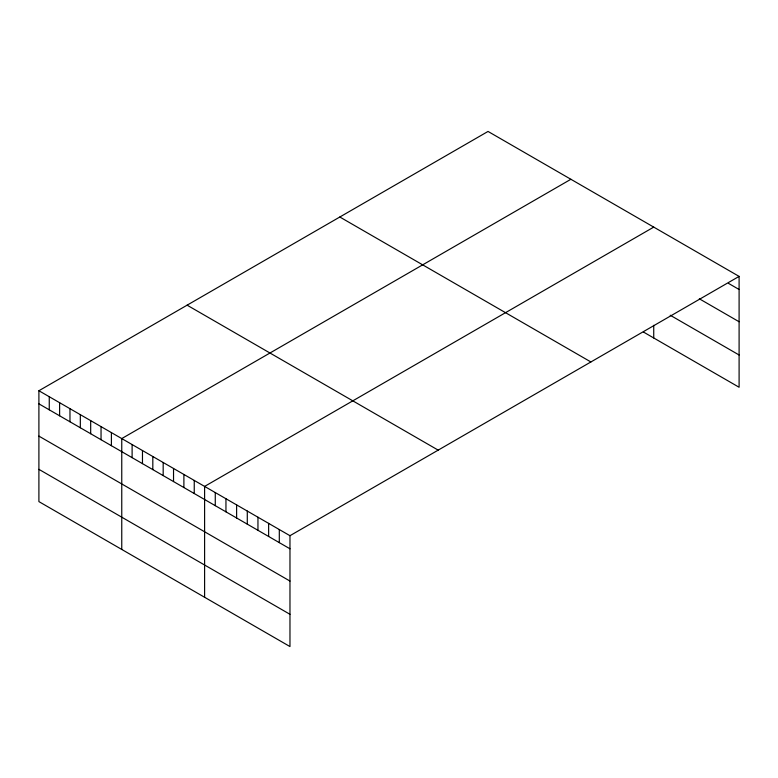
<?xml version="1.0" encoding="UTF-8"?>
<svg xmlns="http://www.w3.org/2000/svg" width="778" height="778" viewBox="0 0 778 778"><rect width="100%" height="100%" fill="white"/><g stroke="black" fill="none" stroke-linecap="round" stroke-linejoin="round"><path stroke-width="1.17" d="M38.9 390.741L289.97 535.702L289.97 646.557L38.9 501.606L38.9 390.741L488.03 131.443L739.1 276.394L739.1 387.259L643.377 331.992M570.887 179.28L121.757 438.578L121.757 549.443M653.734 227.108L204.604 486.415L204.604 597.271M289.97 535.702L739.1 276.394M728.432 283.338L739.1 289.494M699.325 298.791L739.1 321.752M670.228 315.236L739.1 354.992M339.821 217.013L590.891 361.964M187.109 305.171L438.179 450.131M38.9 403.84L289.97 548.791M38.9 436.108L289.97 581.059M38.9 469.338L289.97 614.299M653.734 325.301L653.734 337.973M279.302 529.536L279.302 542.636M268.634 523.38L268.634 536.48M257.956 517.214L257.956 530.314M247.287 511.058L247.287 524.158M236.619 504.893L236.619 517.992M225.951 498.737L225.951 511.836M215.273 492.571L215.273 505.671M194.247 480.434L194.247 493.534M183.89 474.454L183.89 487.553M173.533 468.473L173.533 481.572M163.176 462.492L163.176 475.591M152.819 456.521L152.819 469.611M142.471 450.54L142.471 463.639M132.114 444.559L132.114 457.659M111.4 432.597L111.4 445.697M101.043 426.616L101.043 439.716M90.686 420.635L90.686 433.735M80.328 414.664L80.328 427.764M69.971 408.683L69.971 421.783M59.614 402.703L59.614 415.802M49.257 396.722L49.257 409.821"/></g></svg>
